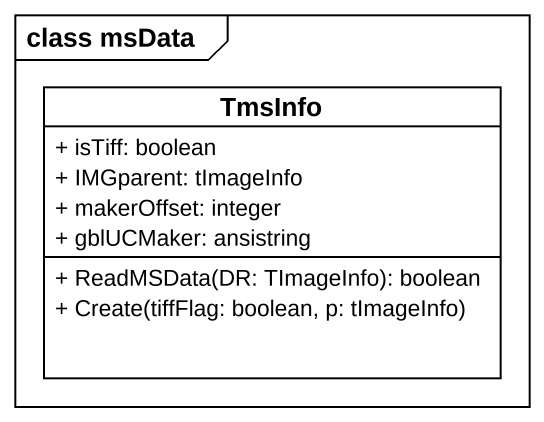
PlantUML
@startuml
mainframe class msData
hide circle
hide empty members
skinparam classAttributeIconSize 0
class TmsInfo {
  + isTiff: boolean
  + IMGparent: tImageInfo
  + makerOffset: integer
  + gblUCMaker: ansistring
  + ReadMSData(DR: TImageInfo): boolean
  + Create(tiffFlag: boolean, p: tImageInfo)
}
@enduml
